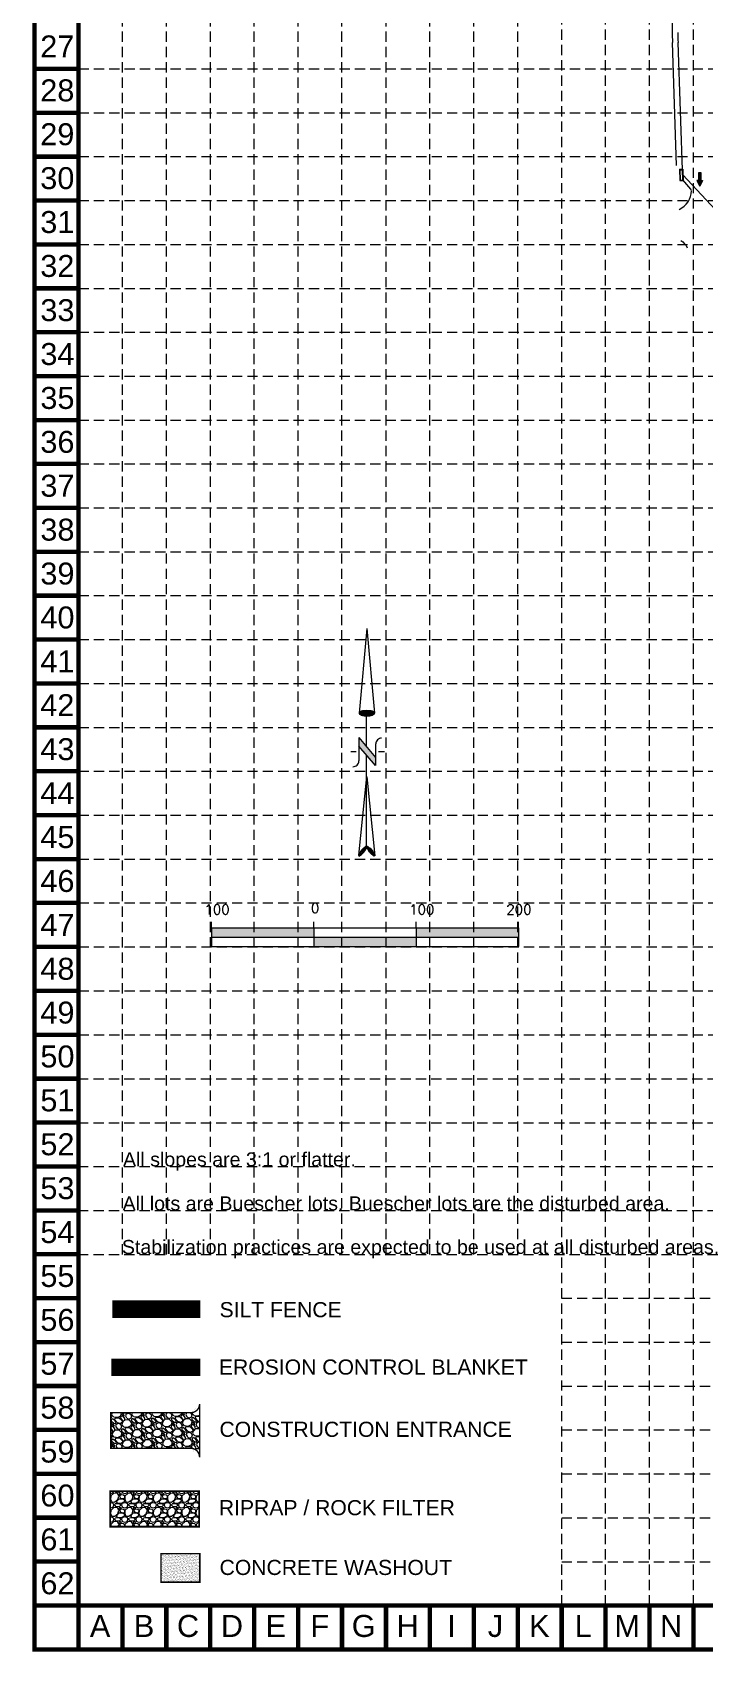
# Model space of a CAD drawing. Header units: feet. Extents: x 357436 to 359157, y 1039453 to 1042203.
# Drawn here: x 357436 to 358092, y 1039453 to 1041035 of the extents above; entities that cross this region are included whole.
import ezdxf
from ezdxf.enums import TextEntityAlignment as Align

# ---------------------------------------------------------------- set-up
doc = ezdxf.new("R2010")
doc.units = ezdxf.units.FT
doc.header["$LTSCALE"] = 50
doc.header["$MEASUREMENT"] = 0
doc.linetypes.add('ACAD_ISO02W100', pattern=[15, 12, -3])
doc.linetypes.add('HIDDEN', pattern=[0.375, 0.25, -0.125])
doc.layers.get('0').update_dxf_attribs({"color": 1})
for name, color, linetype, lineweight in [('12', 1, 'Continuous', 0), ('13', 1, 'Continuous', 0), ('45', 1, 'Continuous', 0)]:
    doc.layers.add(name, color=color, linetype=linetype, lineweight=lineweight)
for name, color, linetype in [('arrows', 250, 'Continuous'), ('BASE', 7, 'Continuous'), ('grid', 254, 'HIDDEN'), ('NARROW', 7, 'Continuous')]:
    doc.layers.add(name, color=color, linetype=linetype)
doc.styles.add('L120', font='simplex.shx', dxfattribs={"height": 4.8})
doc.styles.add("L200'", font='ARIAL.TTF', dxfattribs={"height": 0.001969})
doc.styles.get("Standard").update_dxf_attribs({"font": 'ARIAL.TTF'})

# ---------------------------------------------------------------- blocks, each defined once
blk = doc.blocks.new('washout')
at = {"layer": 'BASE'}
h = blk.add_hatch(dxfattribs=at)
h.set_pattern_fill('AR-SAND', color=30, scale=1.29438, style=0)
h.set_pattern_definition([(37.5, (1095.3101, -97.0785), (-0.0815373, 2.494042), [0, -1.9674576, 0, -2.200446, 0, -2.1033675]), (7.5, (1095.31, -97.0785), (2.290764, 3.652929), [0, -1.0613916, 0, -1.7733006, 0, -0.6795495]), (327.5, (1093.718, -97.0785), (4.030883, 0.007325), [0, -0.64719, 0, -2.329884, 0, -3.041793]), (317.5, (1093.718, -97.0785), (3.89107, 1.136046), [0, -0.323595, 0, -1.5273684, 0, -1.747413])])
h.paths.add_polyline_path([(44.3, 0), (44.3, 32.4), (0, 32.4), (0, 0)])
at = {"layer": 'BASE', "color": 30, "linetype": 'ACAD_ISO02W100', "const_width": 1.62}
blk.add_lwpolyline([(0, 0), (44.3, 0), (44.3, 32.4), (0, 32.4)], close=True, dxfattribs=at)
blk = doc.blocks.new('A$C26E96182')
at = {"lineweight": 0}
h = blk.add_hatch(color=7, dxfattribs=at)
h.paths.add_polyline_path([(106.8, 9), (106.8, 18), (6.8, 18), (6.8, 9)])
h.paths.add_polyline_path([(106.8, 9), (106.8, 0), (206.8, 0), (206.8, 9)])
h.paths.add_polyline_path([(206.8, 18), (206.8, 9), (306.8, 9), (306.8, 18)])
at = {"color": 7, "lineweight": 0}
for p, q in [((6.8, 18), (6.8, 24)), ((6.8, 18), (106.8, 18)), ((6.8, 18), (6.8, 0)), ((106.8, 18), (106.8, 24)), ((106.8, 18), (306.8, 18)), ((106.8, 18), (106.8, 0)), ((206.8, 18), (206.8, 24)), ((206.8, 18), (206.8, 0)), ((306.8, 18), (306.8, 24)), ((306.8, 18), (306.8, 0)), ((6.8, 9), (306.8, 9)), ((6.8, 0), (106.8, 0)), ((106.8, 0), (306.8, 0))]:
    blk.add_line(p, q, dxfattribs=at)
at = {"color": 7, "lineweight": 0, "style": 'L120'}
for s, p in [('100', (0, 31.2)), ('0', (104, 32.6)), ('100', (200, 31.2)), ('200', (294.9, 31.2))]:
    blk.add_text(s, height=9.6, dxfattribs=at).set_placement(p)

msp = doc.modelspace()

# ---------------------------------------------------------------- hatches: boundary and pattern name
at = {"layer": 'BASE', "lineweight": 0}
h = msp.add_hatch(dxfattribs=at)
h.set_pattern_fill('GRAVEL', color=4, scale=13.901233, angle=-43.9343, style=0)
h.set_pattern_definition([(184.078545, (338080.6834, 1031242.7145), (-166.89241313, -12.936070566), [1.870216, -185.151745]), (141.0354448, (338078.8179, 1031242.5815), (129.774463832, -105.730839098), [3.20935, -317.725538]), (88.576145, (338076.3225, 1031244.5996), (-5.988733852, -206.569894868), [2.262954, -224.032715]), (223.339445, (338070.00703, 1031245.85854), (202.913290638, 190.570597481), [2.922567, -289.3341185]), (248.899445, (338067.88145, 1031243.8527), (65.687471503, 168.355105468), [2.865809, -283.715449]), (313.339445, (338066.84974, 1031241.1791), (-190.570597481, 202.913290638), [2.922567, -289.3341185]), (353.7599448, (338068.85555, 1031239.0535), (-226.59144688, 25.278978526), [3.864946, -382.629338]), (28.3210448, (338072.6976, 1031238.6334), (282.26835839, 152.721219864), [3.648907, -361.241902]), (77.495345, (338075.90974, 1031240.3645), (45.30024965, 207.30124127), [2.932465, -290.314364]), (131.302145, (338076.5447, 1031243.2274), (100.47358978, -116.10710745), [3.347862, -164.045156]), (178.4631448, (338074.335, 1031245.74243), (-226.225806118, 5.623050452), [4.329511, -428.621929]), (94.879845, (338079.8213, 1031236.2098), (-12.20478152, 127.58059674), [1.477715, -146.294407]), (127.534945, (338079.69556, 1031237.6821), (110.849846328, -145.408284243), [2.811344, -278.323689]), (181.065745, (338077.983, 1031239.911), (-9.64513, -10.0107873), [1.965926, -17.693378]), (159.264345, (338078.4394, 1031241.788), (69.34418526, -28.20405168), [1.05869, -104.8099445]), (247.867145, (338077.4493, 1031242.1628), (18.9246009, 39.67748154), [1.4972045, -73.363229]), (347.029545, (338076.8852, 1031240.7759), (49.322611, -8.91376926), [2.431729, -78.625693]), (117.630845, (338079.255, 1031240.23), (10.3764609, -29.3010267), [1.758381, -42.201182]), (332.455245, (338071.64305, 1031247.7569), (129.043174864, -66.419013438), [2.4632985, -243.867175]), (26.411945, (338073.8271, 1031246.6178), (-146.1395086, -71.53818433), [2.066571, -204.590117]), (249.264345, (338081.184, 1031242.2322), (28.20405168, 69.34418526), [2.117366, -103.751268]), (299.676245, (338080.43426, 1031240.252), (-71.172552445, 126.483572465), [2.4632985, -243.867175]), (295.509745, (338065.663, 1031241.5502), (-30.76372355, 68.24718191), [2.375443, -116.396747]), (250.840845, (338066.6861, 1031239.4064), (56.042589294, 158.344220605), [1.990351, -197.0450145]), (22.867145, (338071.6389, 1031232.125), (68.24721487, 30.763651), [2.117366, -103.751268]), (333.419745, (338073.5899, 1031232.9478), (-168.720670026, 85.343591124), [2.330278, -230.696855]), (25.509745, (338066.7336, 1031236.8511), (-68.24718191, -30.76372355), [1.187721, -117.584469]), (57.375645, (338071.0383, 1031232.7037), (28.5697555, 49.68824853), [0.708824, -70.173827]), (122.029545, (338071.4204, 1031233.3007), (20.3872495, -38.9461515), [2.865809, -54.450434]), (142.074745, (338069.9005, 1031235.73026), (109.752959745, -86.440492012), [2.655831, -262.92685]), (259.755845, (338076.017, 1031239.875), (9.27945256, 29.66670395), [2.004864, -48.116741]), (309.2229448, (338075.6606, 1031237.902), (150.892992957, -183.988804245), [3.500247, -346.52386]), (17.011145, (338077.874, 1031235.1904), (-107.55903086, -31.49498404), [1.431215, -141.690736]), (46.065745, (338079.243, 1031235.609), (-0.365657, 19.655911), [0.834074, -13.067159]), (76.322145, (338069.9896, 1031236.2235), (-27.47282844, -108.65597312), [1.931215, -191.1908855]), (4.078545, (338070.4463, 1031238.0999), (166.89241313, 12.936070566), [3.740433, -183.281529]), (316.065745, (338074.177, 1031238.366), (19.655911, 0.365657), [3.614321, -10.286912]), (281.370545, (338076.7801, 1031235.8582), (-32.59181091, 166.526791716), [2.1979795, -217.5998085]), (210.120345, (338077.2134, 1031233.7034), (-48.59129298, -30.39801182), [2.024047, -99.178458]), (163.7117448, (338075.46267, 1031232.6877), (-286.656203297, 83.149457018), [3.295496, -326.2546255]), (131.4918448, (338072.29944, 1031233.612), (-120.495122699, 135.397390777), [3.486415, -345.154742])])
edge = h.paths.add_edge_path()
edge.add_line((357599.6, 1039643), (357599.6, 1039695.1))
edge.add_arc((357590.9, 1039695.1), 8.69, -89.9609, 0, ccw=False)
edge.add_line((357591, 1039686.5), (357512.7, 1039686.4))
edge.add_line((357512.7, 1039686.4), (357512.7, 1039651.7))
edge.add_line((357512.7, 1039651.7), (357590.9, 1039651.7))
edge.add_arc((357590.9, 1039643), 8.69, 0, 90.0391, ccw=False)
at = {"layer": 'BASE', "linetype": 'ACAD_ISO02W100', "lineweight": 0}
h = msp.add_hatch(dxfattribs=at)
h.set_pattern_fill('GRAVEL', color=240, scale=13.901233, style=0)
h.set_pattern_definition([(228.0128, (356521.6328, 1038873.2106), (-111.2098391, -125.1111153), [1.87022, -185.15175]), (184.9697, (356520.3817, 1038871.82045), (166.81481014, 13.90111212), [3.20935, -317.72554]), (132.5104, (356517.1844, 1038871.5424), (139.0122006, -152.91368314), [2.26295, -224.03272]), (267.2737, (356511.7629, 1038868.0671), (13.9011776, 278.0246633), [2.92257, -289.33412]), (292.8337, (356511.6239, 1038865.14786), (-69.5063025, 166.81474564), [2.86581, -283.71545]), (357.2737, (356512.736, 1038862.5066), (-278.0246633, 13.9011776), [2.92257, -289.33412]), (37.6942, (356515.65526, 1038862.3676), (-180.7161306, -139.01219622), [3.86495, -382.62934]), (72.2553, (356518.71353, 1038864.7308), (97.30878033, 305.82707273), [3.64891, -361.2419]), (121.4296, (356519.8256, 1038868.2061), (-111.20997815, 180.71595948), [2.93247, -290.31436]), (175.2364, (356518.2965, 1038870.7084), (152.9135757, -13.9011153), [3.34786, -164.04516]), (222.3974, (356514.9602, 1038870.9864), (-166.81489771, -152.91345249), [4.32951, -428.62193]), (138.8141, (356525.5251, 1038867.9281), (-97.3086717, 83.4073604), [1.47771, -146.29441]), (171.4692, (356524.41303, 1038868.9012), (180.71600464, -27.80257588), [2.81134, -278.32369]), (225, (356521.633, 1038869.318), (-5e-15, -13.90124), [1.96593, -17.69338]), (203.1986, (356520.6597, 1038870.9864), (69.506161, 27.8024843), [1.05869, -104.80994]), (291.8014, (356519.6866, 1038870.5693), (-13.9012317, 41.7037027), [1.4972, -73.36323]), (30.9638, (356520.2427, 1038869.1792), (41.7036714, 27.8025004), [2.43173, -78.6257]), (161.5651, (356522.328, 1038870.4303), (27.802472, -13.901211), [1.75838, -42.20118]), (16.3895, (356511.6239, 1038870.56934), (139.01236016, 41.70359754), [2.4633, -243.86718]), (70.3462, (356513.9871, 1038871.2644), (-55.6048658, -152.91359225), [2.06657, -204.59012]), (293.1986, (356522.3278, 1038873.2106), (-27.8024843, 69.506161), [2.11737, -103.75127]), (343.6105, (356523.1619, 1038871.2644), (-139.01236016, 41.70359754), [2.4633, -243.86718]), (339.444, (356511.6239, 1038861.9506), (-69.5061904, 27.8024103), [2.37544, -116.39675]), (294.7751, (356513.8481, 1038861.1165), (-69.5060562, 152.9136101), [1.99035, -197.04501]), (66.8014, (356522.4669, 1038859.3093), (27.8024843, 69.506161), [2.11737, -103.75127]), (17.354, (356523.3009, 1038861.2555), (-180.71605655, -55.6048554), [2.33028, -230.69686]), (69.444, (356515.6553, 1038859.3093), (-27.8024103, -69.5061904), [1.18772, -117.58447]), (101.3099, (356521.6328, 1038859.3093), (-13.9012, 55.6049423), [0.70882, -70.17383]), (165.9638, (356521.4938, 1038860.0044), (41.7037065, -13.901206), [2.86581, -54.45043]), (186.009, (356518.7135, 1038860.6995), (139.01232614, 13.90122347), [2.65583, -262.92685]), (303.6901, (356520.2427, 1038867.928), (-13.901252, 27.80246), [2.00486, -48.11674]), (353.1572, (356521.35476, 1038866.25996), (236.3209515, -27.8025771), [3.50025, -346.52386]), (60.9454, (356524.8301, 1038865.8429), (-55.6049322, -97.308636), [1.43122, -141.69074]), (90, (356525.525, 1038867.094), (-13.90123, 13.90123), [0.83407, -13.06716]), (120.2564, (356518.4355, 1038861.1165), (55.60486076, -97.30866486), [1.93121, -191.19089]), (48.0128, (356517.4624, 1038862.7847), (111.2098391, 125.1111153), [3.74043, -183.28153]), (360, (356519.965, 1038865.565), (13.90123, 13.90123), [3.61432, -10.28691]), (325.3048, (356523.579, 1038865.5649), (-139.0122498, 97.3087504), [2.19798, -217.59981]), (254.0546, (356525.3861, 1038864.3138), (-13.9012314, -55.6049336), [2.02405, -99.17846]), (207.646, (356524.8301, 1038862.3676), (-264.12336795, -139.01243682), [3.2955, -326.25463]), (175.4261, (356521.9108, 1038860.8385), (-180.71603624, 13.9011607), [3.48642, -345.15474])])
h.paths.add_polyline_path([(357512.3, 1039575.1), (357599.2, 1039575.1), (357599.2, 1039609.9), (357512.3, 1039609.9)])

# ---------------------------------------------------------------- linework, layer by layer
at = {"lineweight": 0}
for p, q in [((358087.2, 1040890.7), (358085.4, 1040890.7)), ((358085.4, 1040890.7), (358088.2, 1040885.1)), ((358087.2, 1040890.7), (358087.3, 1040898.3)), ((358087.3, 1040898.3), (358089.1, 1040898.3)), ((358091, 1040890.7), (358088.2, 1040885.1)), ((358089.1, 1040898.3), (358089.1, 1040890.7)), ((358089.1, 1040890.7), (358091, 1040890.7))]:
    msp.add_line(p, q, dxfattribs=at)
at = {"color": 84, "lineweight": 0, "const_width": 17.2}
msp.add_lwpolyline([(357513.5, 1039730.8), (357600.3, 1039730.8)], dxfattribs=at)
at = {"layer": '12', "color": 250, "linetype": 'Continuous', "lineweight": 0}
msp.add_line((358065.6, 1040905.3), (358061.5, 1041025.4), dxfattribs=at)
msp.add_arc((358387.3, 1041036.7), 326, 178.1564, 181.9938, dxfattribs=at)
at = {"layer": '13', "color": 250, "linetype": 'Continuous', "lineweight": 0}
for p, q in [((358071.6, 1040891.1), (358067, 1041025.6)), ((358079.5, 1040882), (358071.6, 1040891.1))]:
    msp.add_line(p, q, dxfattribs=at)
for centre, radius, start, end in [((358387.3, 1041036.7), 320.5, 180.251, 181.994), ((358060, 1040880.7), 20, 293.4639, 359.8121), ((358078, 1040880.7), 2, 359.8121, 40.6537)]:
    msp.add_arc(centre, radius, start, end, dxfattribs=at)
at = {"layer": '13', "color": 250, "linetype": 'Continuous', "lineweight": 0, "extrusion": (0, 0, -1)}
msp.add_arc((-358058.3, 1040815.6), 20, 124.5197, 152.4642, dxfattribs=at)
at = {"layer": '45', "color": 250, "linetype": 'Continuous', "lineweight": 0}
for p, q in [((358068.3, 1040901.5), (358071.8, 1040901.6)), ((358068.3, 1040901.5), (358068.7, 1040890.5)), ((358068.8, 1040901), (358071.3, 1040901.1)), ((358068.8, 1040901), (358069.1, 1040891)), ((358071.3, 1040901.1), (358071.6, 1040891.1)), ((358071.8, 1040901.6), (358072.1, 1040890.7)), ((358068.7, 1040890.5), (358072.1, 1040890.7)), ((358069.1, 1040891), (358071.6, 1040891.1)), ((358071.5, 1040896.1), (358103.6, 1040861.9))]:
    msp.add_line(p, q, dxfattribs=at)
at = {"layer": 'arrows', "color": 252, "lineweight": 0}
for points in [[(358085.4, 1040890.7), (358091, 1040890.7), (358088.2, 1040885.1), (358091, 1040890.7)], [(358089.1, 1040898.3), (358087.3, 1040898.3), (358089.1, 1040890.7), (358087.2, 1040890.7)]]:
    msp.add_solid(points, dxfattribs=at)
at = {"layer": 'BASE', "lineweight": 0, "const_width": 4.29}
for points in [[(359154.6, 1039455.2), (359154.6, 1042201.1), (357438.4, 1042201.1), (357438.4, 1039455.2)], [(359111.7, 1039498.1), (359111.7, 1042158.2), (357481.3, 1042158.2), (357481.3, 1039498.1)]]:
    msp.add_lwpolyline(points, close=True, dxfattribs=at)
for points in [[(357481.3, 1040999.7), (357438.4, 1040999.7)], [(357481.3, 1040956.8), (357438.4, 1040956.8)], [(357481.3, 1040913.9), (357438.4, 1040913.9)], [(357481.3, 1040871), (357438.4, 1040871)], [(357481.3, 1040828.1), (357438.4, 1040828.1)], [(357481.3, 1040785.2), (357438.4, 1040785.2)], [(357481.3, 1040742.3), (357438.4, 1040742.3)], [(357481.3, 1040699.4), (357438.4, 1040699.4)], [(357481.3, 1040656.5), (357438.4, 1040656.5)], [(357481.3, 1040613.6), (357438.4, 1040613.6)], [(357481.3, 1040570.7), (357438.4, 1040570.7)], [(357481.3, 1040527.8), (357438.4, 1040527.8)], [(357481.3, 1040484.9), (357438.4, 1040484.9)], [(357481.3, 1040442), (357438.4, 1040442)], [(357481.3, 1040399.1), (357438.4, 1040399.1)], [(357481.3, 1040356.2), (357438.4, 1040356.2)], [(357481.3, 1040313.3), (357438.4, 1040313.3)], [(357481.3, 1040270.4), (357438.4, 1040270.4)], [(357481.3, 1040227.5), (357438.4, 1040227.5)], [(357481.3, 1040184.6), (357438.4, 1040184.6)], [(357481.3, 1040141.6), (357438.4, 1040141.6)], [(357481.3, 1040098.7), (357438.4, 1040098.7)], [(357481.3, 1040055.8), (357438.4, 1040055.8)], [(357481.3, 1040012.9), (357438.4, 1040012.9)], [(357481.3, 1039970), (357438.4, 1039970)], [(357481.3, 1039927.1), (357438.4, 1039927.1)], [(357481.3, 1039884.2), (357438.4, 1039884.2)], [(357481.3, 1039841.3), (357438.4, 1039841.3)], [(357481.3, 1039798.4), (357438.4, 1039798.4)], [(357481.3, 1039755.5), (357438.4, 1039755.5)], [(357481.3, 1039712.6), (357438.4, 1039712.6)], [(357481.3, 1039669.7), (357438.4, 1039669.7)], [(357481.3, 1039626.8), (357438.4, 1039626.8)], [(357481.3, 1039583.9), (357438.4, 1039583.9)], [(357481.3, 1039541), (357438.4, 1039541)], [(357481.3, 1039498.1), (357438.4, 1039498.1)], [(357481.3, 1039498.1), (357481.3, 1039455.2)], [(357524.2, 1039498.1), (357524.2, 1039455.2)], [(357567.1, 1039498.1), (357567.1, 1039455.2)], [(357610, 1039498.1), (357610, 1039455.2)], [(357652.9, 1039498.1), (357652.9, 1039455.2)], [(357695.8, 1039498.1), (357695.8, 1039455.2)], [(357738.7, 1039498.1), (357738.7, 1039455.2)], [(357781.7, 1039498.1), (357781.7, 1039455.2)], [(357824.6, 1039498.1), (357824.6, 1039455.2)], [(357867.5, 1039498.1), (357867.5, 1039455.2)], [(357910.4, 1039498.1), (357867.5, 1039498.1)], [(357910.4, 1039498.1), (357910.4, 1039455.2)], [(357953.3, 1039498.1), (357953.3, 1039455.2)], [(357996.2, 1039498.1), (357996.2, 1039455.2)], [(358039.1, 1039498.1), (358039.1, 1039455.2)], [(358082, 1039498.1), (358082, 1039455.2)]]:
    msp.add_lwpolyline(points, dxfattribs=at)
at = {"layer": 'BASE', "color": 200, "lineweight": 0, "const_width": 17.2}
msp.add_lwpolyline([(357514.3, 1039787.7), (357600.4, 1039787.7)], dxfattribs=at)
at = {"layer": 'BASE', "color": 4, "lineweight": 0, "const_width": 1.39}
msp.add_lwpolyline([(357599.6, 1039643), (357599.6, 1039695.1, -0.414014), (357591, 1039686.5), (357512.7, 1039686.4), (357512.7, 1039651.7), (357590.9, 1039651.7, -0.414413)], format="xyb", close=True, dxfattribs=at)
at = {"layer": 'BASE', "color": 240, "linetype": 'ACAD_ISO02W100', "lineweight": 0, "const_width": 1.74}
msp.add_lwpolyline([(357512.3, 1039575.1), (357599.2, 1039575.1), (357599.2, 1039609.9), (357512.3, 1039609.9)], close=True, dxfattribs=at)
at = {"layer": 'grid', "color": 253, "lineweight": 0, "ltscale": 0.8}
for p, q in [((358039.1, 1039498.1), (358039.1, 1042158.2)), ((358082, 1039498.1), (358082, 1042158.2)), ((357524.4, 1039841.2), (357524.4, 1041943.7)), ((357567.3, 1039841.2), (357567.3, 1041943.7)), ((357610.2, 1039841.2), (357610.2, 1041943.7)), ((357652.9, 1039841.2), (357652.9, 1041943.7)), ((357695.8, 1039841.2), (357695.8, 1041943.7)), ((357738.7, 1039841.2), (357738.7, 1041943.7)), ((357781.7, 1039841.2), (357781.7, 1041943.7)), ((357824.6, 1039841.2), (357824.6, 1041943.7)), ((357867.5, 1039841.2), (357867.5, 1041943.7)), ((357910.4, 1039841.2), (357910.4, 1041943.7)), ((357953.3, 1039498.1), (357953.3, 1041943.7)), ((357996.2, 1039498.1), (357996.2, 1041943.7)), ((357481.3, 1040999.7), (359111.7, 1040999.7)), ((357481.3, 1040956.8), (359111.7, 1040956.8)), ((357481.3, 1040913.9), (359111.7, 1040913.9)), ((357481.3, 1040871), (359111.7, 1040871)), ((357481.3, 1040828.1), (359111.7, 1040828.1)), ((357481.3, 1040785.2), (359111.7, 1040785.2)), ((357481.3, 1040742.3), (359111.7, 1040742.3)), ((357481.3, 1040699.4), (359111.7, 1040699.4)), ((357481.3, 1040656.5), (359111.7, 1040656.5)), ((357481.3, 1040613.6), (359111.7, 1040613.6)), ((357481.3, 1040570.7), (359111.7, 1040570.7)), ((357481.3, 1040527.8), (359111.7, 1040527.8)), ((357481.3, 1040484.9), (359111.7, 1040484.9)), ((357481.3, 1040442), (359111.7, 1040442)), ((357481.3, 1040399.1), (359111.7, 1040399.1)), ((357481.3, 1040356.2), (359111.7, 1040356.2)), ((357481.3, 1040313.3), (359111.7, 1040313.3)), ((357481.3, 1040270.4), (359111.7, 1040270.4)), ((357481.3, 1040227.5), (359111.7, 1040227.5)), ((357481.3, 1040184.6), (359111.7, 1040184.6)), ((357481.3, 1040141.6), (359111.7, 1040141.6)), ((357481.3, 1040098.7), (359111.7, 1040098.7)), ((357481.3, 1040055.8), (359111.7, 1040055.8)), ((357480.9, 1040012.8), (359111.3, 1040012.8)), ((357480.9, 1039969.9), (359111.3, 1039969.9)), ((357480.9, 1039927), (359111.3, 1039927)), ((357480.9, 1039884.1), (359111.3, 1039884.1)), ((357480.9, 1039841.2), (359111.3, 1039841.2)), ((357953.3, 1039798.3), (359111.3, 1039798.3)), ((357953.3, 1039755.4), (359111.3, 1039755.4)), ((357953.3, 1039712.5), (359111.3, 1039712.5)), ((357953.3, 1039669.6), (359111.3, 1039669.6)), ((357953.3, 1039626.6), (359111.3, 1039626.6)), ((357953.3, 1039583.7), (359111.3, 1039583.7)), ((357953.3, 1039540.8), (359111.3, 1039540.8))]:
    msp.add_line(p, q, dxfattribs=at)
at = {"layer": 'NARROW', "lineweight": 0}
for p, q in [((357763, 1040452.8), (357755.5, 1040370.1)), ((357763, 1040452.8), (357770.4, 1040370)), ((357762.8, 1040337.3), (357762.8, 1040372.6)), ((357762.8, 1040372.6), (357762.8, 1040372.6)), ((357755.2, 1040346.3), (357771.5, 1040326.9)), ((357755.2, 1040346.3), (357755.2, 1040323.4)), ((357747.2, 1040332.7), (357752.6, 1040332.7)), ((357771.5, 1040318.9), (357755.2, 1040337.9)), ((357771.6, 1040318.9), (357771.6, 1040340)), ((357774.3, 1040332.7), (357780.1, 1040332.7)), ((357762.8, 1040240.1), (357762.8, 1040329.1)), ((357755, 1040231.3), (357762.9, 1040308.2)), ((357763, 1040308), (357770.8, 1040230.8)), ((357762.8, 1040238.9), (357762.9, 1040239.2)), ((357762.9, 1040239.2), (357762.9, 1040238.9))]:
    msp.add_line(p, q, dxfattribs=at)
msp.add_lwpolyline([(357755.4, 1040370), (357755.8, 1040369.2, 0.091577), (357757.6, 1040368.2, 0.048306), (357760.2, 1040367.5), (357762.9, 1040367.4), (357766, 1040367.6, 0.048306), (357768.2, 1040368.2, 0.091577), (357770, 1040369.2), (357770.4, 1040370), (357770, 1040370.8, 0.091577), (357768.2, 1040371.9, 0.048306), (357766, 1040372.4), (357762.9, 1040372.6), (357759.9, 1040372.4, 0.048306), (357757.6, 1040371.9, 0.091577), (357755.8, 1040370.8)], format="xyb", close=True, dxfattribs=at)
for points in [[(357762.8, 1040240.1), (357762.4, 1040240.1, 0.066818), (357761, 1040239.2, 0.03073), (357759.6, 1040238), (357757.9, 1040236.1), (357756.4, 1040234.1, 0.03073), (357755.5, 1040232.5, 0.066818), (357754.9, 1040230.9), (357755.1, 1040230.5)], [(357755.1, 1040230.5), (357755.5, 1040230.4, 0.066818), (357756.9, 1040231.3, 0.03073), (357758.5, 1040232.7), (357760, 1040234.4), (357761.5, 1040236.5, 0.03073), (357762.4, 1040238.1, 0.036692), (357762.8, 1040238.9)], [(357762.8, 1040240.1), (357763.3, 1040240.1, -0.066818), (357764.7, 1040239.2, -0.03073), (357766.1, 1040238), (357767.7, 1040236.1), (357769.2, 1040234.1, -0.03073), (357770.2, 1040232.5, -0.066818), (357770.7, 1040230.9), (357770.6, 1040230.5)], [(357770.6, 1040230.5), (357770.2, 1040230.4, -0.066818), (357768.7, 1040231.3, -0.03073), (357767.2, 1040232.7), (357765.7, 1040234.4), (357764.2, 1040236.5, -0.03073), (357763.2, 1040238.1, -0.036692), (357762.9, 1040238.9)]]:
    msp.add_lwpolyline(points, format="xyb", dxfattribs=at)
for centre, start, end in [((357777.3, 1040340), 88.8769, 180), ((357749.5, 1040323.4), 268.8769, 0)]:
    msp.add_arc(centre, 5.67, start, end, dxfattribs=at)
for points in [[(357755.5, 1040370), (357755.8, 1040370.8), (357755.8, 1040369.2), (357757.6, 1040371.9)], [(357755.8, 1040369.2), (357757.6, 1040371.9), (357757.6, 1040368.2), (357759.7, 1040372.4)], [(357757.6, 1040368.2), (357759.7, 1040372.4), (357760.1, 1040367.6), (357762.8, 1040372.6)], [(357760.1, 1040367.6), (357762.8, 1040372.6), (357762.8, 1040367.4), (357766, 1040372.4)], [(357762.8, 1040367.4), (357766, 1040372.4), (357765.7, 1040367.6), (357768.2, 1040371.9)], [(357765.7, 1040367.6), (357768.2, 1040371.9), (357768.3, 1040368.2), (357770, 1040370.8)], [(357768.3, 1040368.2), (357770, 1040370.8), (357770, 1040369.2), (357770.4, 1040370.1)], [(357755.2, 1040337.9), (357771.7, 1040319), (357755.3, 1040346.4), (357771.7, 1040326.9)], [(357756.9, 1040234.7), (357759.2, 1040233.6), (357757.6, 1040235.8), (357760.1, 1040234.6)], [(357757.6, 1040235.8), (357760.1, 1040234.6), (357758.8, 1040237.1), (357760.9, 1040235.8)], [(357758.8, 1040237.1), (357760.9, 1040235.8), (357759.7, 1040238.1), (357761.7, 1040236.8)], [(357759.7, 1040238.1), (357761.7, 1040236.8), (357760.5, 1040238.8), (357762.2, 1040237.7)], [(357760.5, 1040238.8), (357762.2, 1040237.7), (357761.2, 1040239.4), (357762.6, 1040238.4)], [(357761.2, 1040239.4), (357762.6, 1040238.4), (357761.7, 1040239.8), (357762.8, 1040238.9)], [(357761.7, 1040239.8), (357762.8, 1040238.9), (357762.2, 1040240), (357762.8, 1040239.2)], [(357762.2, 1040240), (357762.8, 1040239.2), (357762.4, 1040240.1), (357762.9, 1040239.2)], [(357762.4, 1040240.1), (357762.9, 1040239.2), (357762.8, 1040240.1), (357762.9, 1040239.2)], [(357762.8, 1040240.1), (357762.9, 1040239.2), (357763.2, 1040240.1), (357762.9, 1040239.2)], [(357763.2, 1040240.1), (357762.9, 1040239.2), (357763.7, 1040239.9), (357762.9, 1040238.9)], [(357763.7, 1040239.9), (357762.9, 1040238.9), (357764.4, 1040239.5), (357763.2, 1040238.3)], [(357764.4, 1040239.5), (357763.2, 1040238.3), (357764.8, 1040239.2), (357763.4, 1040237.8)], [(357764.8, 1040239.2), (357763.4, 1040237.8), (357765.4, 1040238.6), (357763.9, 1040236.9)], [(357765.4, 1040238.6), (357763.9, 1040236.9), (357766.1, 1040237.9), (357764.5, 1040236.1)], [(357766.1, 1040237.9), (357764.5, 1040236.1), (357766.9, 1040237.1), (357765, 1040235.3)], [(357766.9, 1040237.1), (357765, 1040235.3), (357767.8, 1040236.1), (357766, 1040234.2)], [(357767.8, 1040236.1), (357766, 1040234.2), (357768.2, 1040235.5), (357766.6, 1040233.4)], [(357766.6, 1040233.4), (357768.2, 1040235.5), (357767.2, 1040232.7), (357769.1, 1040234.3)], [(357754.9, 1040230.9), (357755.1, 1040230.5), (357755.1, 1040231.4), (357755.5, 1040230.5)], [(357755.1, 1040231.4), (357755.5, 1040230.5), (357755.4, 1040232.2), (357756.3, 1040230.9)], [(357755.4, 1040232.2), (357756.3, 1040230.9), (357755.8, 1040233), (357756.9, 1040231.3)], [(357755.8, 1040233), (357756.9, 1040231.3), (357756.3, 1040233.9), (357757.9, 1040232.2)], [(357756.3, 1040233.9), (357757.9, 1040232.2), (357756.8, 1040234.6), (357759.2, 1040233.6)], [(357758, 1040232.3), (357758.6, 1040232.8), (357759.2, 1040233.6)], [(357767.2, 1040232.7), (357769.1, 1040234.3), (357767.9, 1040232), (357769.7, 1040233.3)], [(357767.9, 1040232), (357769.7, 1040233.3), (357768.7, 1040231.3), (357770.2, 1040232.5)], [(357768.7, 1040231.3), (357770.2, 1040232.5), (357769.4, 1040230.9), (357770.5, 1040231.8)], [(357769.4, 1040230.9), (357770.5, 1040231.8), (357770.1, 1040230.4), (357770.7, 1040230.9)], [(357770.1, 1040230.4), (357770.7, 1040230.9), (357770.6, 1040230.5)]]:
    msp.add_solid(points, dxfattribs=at)

# ---------------------------------------------------------------- block references
at = {"lineweight": 0, "xscale": 0.858100799996464, "yscale": 0.8581007999891881, "zscale": 0.8581007999999999}
msp.add_blockref('washout', (357561.8, 1039520.9), dxfattribs=at)
at = {"layer": 'BASE', "color": 2, "linetype": 'Continuous', "lineweight": 0}
msp.add_blockref('A$C26E96182', (357604.3, 1040142.2), dxfattribs=at)

# ---------------------------------------------------------------- texts
at = {"layer": 'BASE', "lineweight": 0}
for s, height, p in [('27', 21.45, (357460.6, 1041021.6)), ('28', 21.45, (357460.6, 1040978.7)), ('29', 21.45, (357460.6, 1040935.8)), ('30', 21.45, (357460.6, 1040892.9)), ('31', 21.45, (357460.6, 1040850)), ('32', 21.45, (357460.6, 1040807.1)), ('33', 21.45, (357460.7, 1040763.9)), ('34', 21.45, (357460.7, 1040721)), ('35', 21.45, (357460.7, 1040678.1)), ('36', 21.45, (357460.7, 1040635.2)), ('37', 21.45, (357460.7, 1040592.3)), ('38', 21.45, (357460.7, 1040549.4)), ('39', 21.45, (357460.7, 1040506.5)), ('40', 21.45, (357460.7, 1040463.6)), ('41', 21.45, (357460.7, 1040420.7)), ('42', 21.45, (357460.6, 1040377.9)), ('43', 21.45, (357460.7, 1040334.9)), ('44', 21.45, (357460.7, 1040291.9)), ('45', 21.45, (357460.7, 1040249)), ('46', 21.45, (357460.7, 1040206.1)), ('47', 21.45, (357460.7, 1040163.2)), ('48', 21.45, (357460.7, 1040120.3)), ('49', 21.45, (357460.7, 1040077.5)), ('50', 21.45, (357460.7, 1040034.6)), ('51', 21.45, (357460.7, 1039991.7)), ('52', 21.45, (357460.7, 1039948.8)), ('53', 21.45, (357460.7, 1039905.9)), ('54', 21.45, (357460.7, 1039863)), ('55', 21.45, (357460.7, 1039820.1)), ('56', 21.45, (357460.7, 1039777.2)), ('57', 21.45, (357460.7, 1039734.3)), ('58', 21.45, (357460.7, 1039691.4)), ('59', 21.45, (357460.7, 1039648.5)), ('60', 21.45, (357460.7, 1039605.6)), ('61', 21.45, (357460.7, 1039562.7)), ('62', 21.45, (357460.7, 1039519.8)), ('A', 21.5, (357502.4, 1039478.1)), ('B', 21.5, (357545.3, 1039478.1)), ('C', 21.5, (357588.3, 1039478.1)), ('D', 21.5, (357631.2, 1039478.1)), ('E', 21.5, (357674.1, 1039478.1)), ('F', 21.5, (357717, 1039478.1)), ('G', 21.5, (357759.9, 1039478.1)), ('H', 21.5, (357802.8, 1039478.1)), ('I', 21.5, (357845.7, 1039478.1)), ('J', 21.5, (357888.6, 1039478.1)), ('K', 21.5, (357931.5, 1039478.1)), ('L', 21.5, (357974.4, 1039478.1)), ('M', 21.5, (358017.3, 1039478.1)), ('N', 21.5, (358060.2, 1039478.1))]:
    msp.add_text(s, height=height, dxfattribs=at).set_placement(p, align=Align.MIDDLE_CENTER)
at = {"layer": 'BASE', "color": 7, "style": "L200'"}
for s, p in [('All slopes are 3:1 or flatter.', (357524.8, 1039927.2)), ('All lots are Buescher lots. Buescher lots are the disturbed area. ', (357524.4, 1039884.2)), ('Stabilization practices are expected to be used at all disturbed areas.', (357523.7, 1039841.6))]:
    msp.add_text(s, height=13.687, dxfattribs=at).set_placement(p)
at = {"layer": 'BASE', "lineweight": 0, "style": "L200'"}
for s, height, p in [('SILT FENCE', 14.78, (357619.1, 1039779.8)), ('EROSION CONTROL BLANKET', 14.778, (357618.5, 1039723.7)), ('CONSTRUCTION ENTRANCE', 14.778, (357619, 1039662.9)), ('RIPRAP / ROCK FILTER', 14.778, (357618.4, 1039586.3)), ('CONCRETE WASHOUT', 14.778, (357619.1, 1039527.9))]:
    msp.add_text(s, height=height, dxfattribs=at).set_placement(p)

doc.saveas('drawing.dxf')
